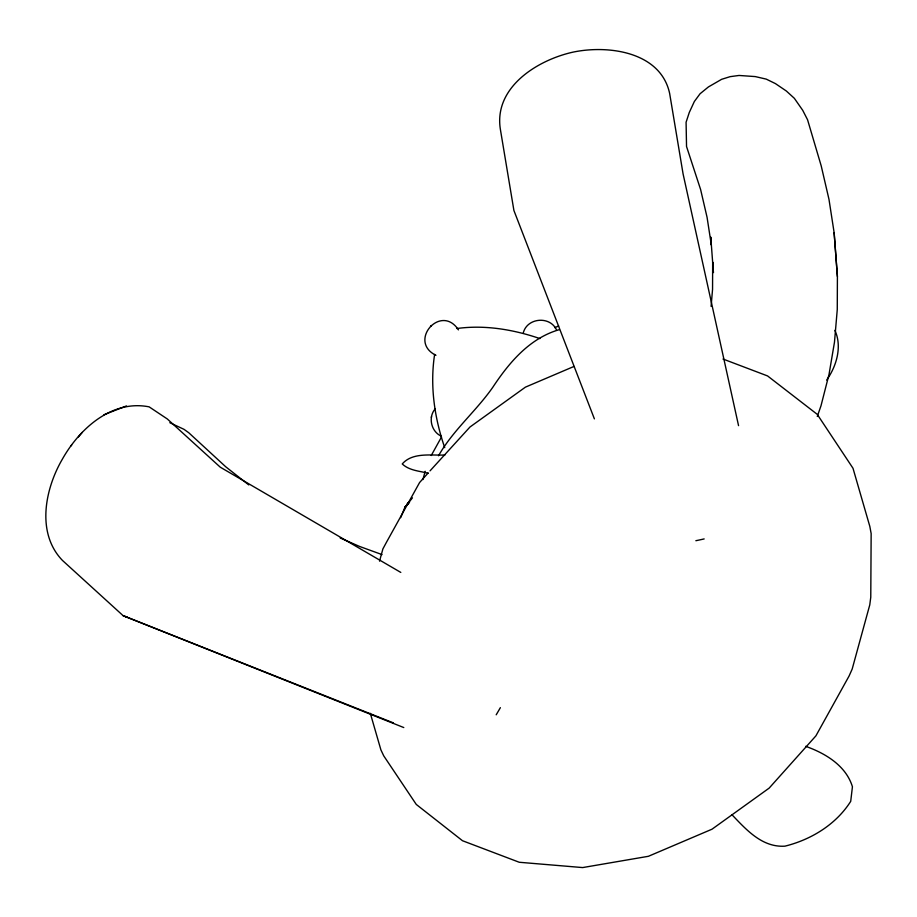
<?xml version="1.0" encoding="UTF-8"?>
<svg xmlns="http://www.w3.org/2000/svg" width="917" height="917" viewBox="0 0 917 917"><rect width="100%" height="100%" fill="white"/><g stroke="black" fill="none" stroke-linecap="round" stroke-linejoin="round"><path stroke-width="1.38" d="M710.767 237.194L711.34 245.022L707.064 217.306L700.622 189.567L686.535 146.491L686.088 122.236L689.286 112.47L694.341 101.523L700.061 93.763L708.428 86.932L721.633 79.309L730.127 76.661L739.033 75.458L755.241 76.581L766.257 79.126L775.415 83.596L786.339 91.012L794.34 98.302L802.719 110.315L807.556 119.737L821.219 165.92L828.979 199.333L834.138 232.723L837.404 276.487L837.267 309.522L834.481 342.167L829.048 374.285L821.002 405.772L817.288 416.456M435.162 408.925C427.907 417.189 431.139 431.46 441.066 436.056M711.099 306.37L712.555 289.348L712.658 262.079L713.426 272.601L710.79 237.331M434.624 354.421C429.798 385.725 434.452 417.888 444.722 447.645M379.535 561.158L382.893 548.905L386.561 542.096L419.596 482.525L428.136 472.977M422.909 479.568L425.179 471.304M431.322 417.281L431.529 416.639M400.66 517.681L404.856 507.365L412.455 497.839M523.343 332.676C527.286 317.672 550.028 315.7 556.516 329.879M438.521 455.772C452.964 430.325 476.038 411.24 492.75 387.352C509.187 362.479 529.613 338.144 559.45 329.604M431.242 455.508L441.501 436.996M400.809 572.426L220.252 467.177L167.307 418.966L149.139 406.861C111.794 399.445 79.447 428.755 62.345 459.199C44.967 488.979 36.084 533.19 62.516 560.482L123.119 615.674L403.789 727.559M826.664 380.062C836.625 366.089 842.322 346.477 834.894 330.361M78.404 436.939L82.175 432.423M70.93 445.937L71.664 445.077M409.532 501.977L404.856 507.365L409.463 502.321M430.039 470.857L469.974 427.013L525.418 387.146L574.019 366.433M409.12 501.863L407.205 503.788L409.291 502.046M458.443 329.879C440.974 302.977 407.446 341.365 435.942 355.292M430.497 326.326L431.391 325.501M554.762 327.656L558.648 325.993M126.489 405.91L103.919 414.759M456.838 328.527C484.818 324.687 513.371 329.501 539.907 338.579M444.883 455.027C430.818 455.577 412.524 452.138 402.242 463.956C409.177 470.513 419.264 471.017 428.056 473.195M382.045 554.602L359.533 546.429L340.184 537.97M722.997 359.028L767.586 375.947L817.207 414.312L852.993 468.255L869.82 526.392L871.15 533.579L870.772 597.196L869.774 604.865L852.18 669.066L849.085 676.012L815.889 735.881L769.145 788.127L712.016 829.197L648.411 856.295L582.662 867.574L519.251 862.267L462.5 840.729L416.272 804.438L383.73 755.849L380.91 749.911L370.319 713.323M805.653 746.323C825.346 753.27 846.013 765.672 852.432 786.752L850.712 801.343C836.098 824.463 811.155 839.674 784.941 846.162C762.142 847.629 746.312 829.736 731.961 814.732M127.337 617.336L123.119 615.674L393.416 722.905M169.817 422.703L183.973 429.316L188.753 432.744L225.754 466.799L248.782 484.933M594.388 418.874L513.91 210.486L500.487 130.031C493.128 87.7 537.018 60.132 572.93 52.154C608.189 44.715 660.721 51.719 669.651 93.488L683.085 173.932L738.552 425.648M837.404 276.487L834.138 232.723M704.164 538.921A59.765 10.385 -12.6 0 1 695.865 540.709M500.373 707.66A61.416 5.296 -60.5 0 1 496.2 714.79"/></g></svg>
